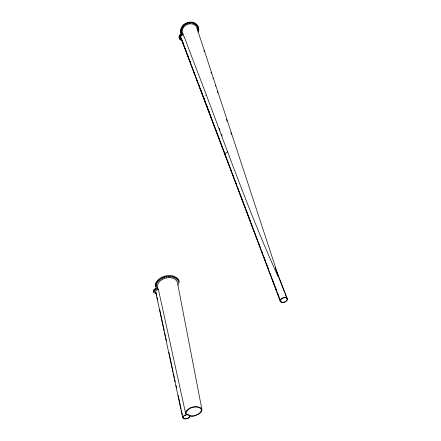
<?xml version="1.0" encoding="UTF-8"?>
<svg xmlns="http://www.w3.org/2000/svg" width="441" height="441" viewBox="0 0 441 441"><rect width="100%" height="100%" fill="white"/><g stroke="black" fill="none" stroke-linecap="round" stroke-linejoin="round"><path stroke-width="0.66" d="M182.706 417.732C182.679 415.929 184.812 415.146 186.267 414.794L185.49 412.688C187.706 407.065 196.262 404.943 201.19 408.173L201.912 409.491L201.752 411.018L200.738 412.589L198.979 414.038L194.051 415.995L190.06 416.249L188.919 417.836L186.775 418.774L184.051 418.807L182.706 417.732L155.684 291.981L155.734 291.269L156.632 290.106L158.672 289.274M154.069 291.997L154.857 291.848M181.565 30.192L181.135 30.495L181.019 30.104M154.372 290.862L155.16 290.713M181.56 31.509L181.13 31.813L181.014 31.427M181.835 28.869L181.317 29.128L181.455 28.665M154.433 293.045L155.221 292.89M182.348 27.585L181.918 27.888L181.874 27.425M155.155 289.042L155.436 288.728M155.298 289.809L156.086 289.66L155.943 288.894M155.888 285.762L156.026 286.622L156.82 286.474M156.296 284.043L157.095 283.888M155.408 293.833L156.191 293.684M156.395 287.835L157.183 287.681M157.74 280.73L158.032 280.41M157.09 288.938L157.878 288.789L157.729 288.017M157.889 281.496L158.688 281.347M186.488 23.566L185.909 23.748L186.317 23.351M159.129 280.344L159.929 280.189M160.618 279.313L161.417 279.164M162.31 278.442L163.109 278.288M194.327 23.56L194.784 23.82L194.751 23.351M166.081 277.279L166.88 277.124M197.54 27.562L197.794 27.882L198.125 27.562M197.761 28.841L198.015 29.156L198.345 28.841M168.043 277.02L168.842 276.871L168.683 276.105M169.972 276.998L170.772 276.849M171.819 277.202L172.613 277.053M173.511 277.632L174.311 277.483M203.731 97.615L203.902 98.547M176.257 279.098L177.05 278.949M177.888 281.209L178.677 281.06M177.866 285.002L178.655 284.853M178.214 282.427L179.007 282.279M178.208 283.706L178.996 283.557M182.943 417.583L183.059 416.899C184.332 414.953 188.505 413.691 189.806 416.117C189.183 419.137 182.585 420.273 182.651 416.238M184.046 25.374L183.539 25.539L183.682 25.071M179.399 36.829L179.614 37.231L179.911 36.829M181.791 32.877L181.201 32.882M180.176 38.113L179.674 38.273L179.719 37.865M180.887 39.006L180.297 39.012M189.338 22.745L188.825 22.904L188.969 22.436M192.265 22.745L191.675 22.745M195.622 24.624C196.284 25.556 195.716 24.161 195.969 24.509M197.11 26.273L197.524 26.614L197.386 26.135M198.301 30.247L197.8 30.407M155.91 284.395L155.993 285.349L156.787 285.195M160.474 278.447L160.756 278.227M162.167 277.576L162.448 277.356M185.165 24.509C184.068 25.275 186.218 24.652 184.625 24.52M187.849 23.169C186.758 23.941 188.908 23.312 187.309 23.18M190.275 22.441L190.826 22.53L190.308 22.789M179.73 35.605L179.685 36.019L180.143 35.947M182.254 34.161C181.168 34.916 183.296 34.304 181.72 34.161M193.627 23.169C192.53 23.941 194.679 23.307 193.075 23.18M159.047 279.39L159.41 279.23M165.992 276.325L166.681 276.275M180.551 34.541C181.471 35.732 179.559 35.501 180.97 34.977M164.157 276.722L164.752 276.75M205.638 95.41L205.969 95.344M197.805 31.647L198.174 31.857L197.739 32.154M181.868 40.153L181.505 39.855L181.924 39.651M182.822 26.151C181.94 27.122 183.583 26.002 183.202 26.675C183.142 27.706 182.089 26.35 183.142 26.603M179.983 37.149C178.655 37.303 180.722 38.042 179.856 36.757M181.615 30.423C180.275 30.572 182.354 31.328 181.483 30.032M181.604 31.741C180.27 31.895 182.342 32.645 181.471 31.35M181.879 29.1C180.54 29.249 182.618 30.005 181.747 28.709M182.392 27.811C181.053 27.965 183.136 28.72 182.265 27.425M186.537 23.786C185.192 23.935 187.282 24.702 186.405 23.401M190.881 22.75C189.531 22.904 191.62 23.665 190.738 22.37M197.717 26.581C196.377 26.736 198.456 27.485 197.574 26.195M198.185 27.783C196.846 27.943 198.93 28.687 198.042 27.403M194.977 23.781C193.632 23.935 195.716 24.69 194.834 23.395M192.331 22.871C190.986 23.02 193.075 23.781 192.193 22.485M197.006 25.49C195.666 25.65 197.75 26.394 196.868 25.109M196.432 25.523L196.923 25.181M157.735 282.593L156.935 282.742L156.787 281.975M215.346 85.659L215.572 86.16M164.951 277.604L164.146 277.753L163.991 276.987M175.805 278.122L175.011 278.271L174.84 277.505M178.021 279.941L177.227 280.09L177.061 279.324M212.904 78.018L213.113 78.531M275.416 268.012L287.229 298.485M276.639 271.877L278.365 276.331M278.855 277.604L284.522 292.229M285.018 293.502L286.986 298.59M193.125 60.467C221.15 132.328 245.902 205.638 277.78 275.928C280.526 281.066 275.129 267.081 275.399 267.996M219.227 128.314L219.954 130.222M221.404 134.036L222.126 135.949M183.555 35.688L184.062 37.038M182.568 41.454L183.781 44.673M185.242 48.532L185.975 50.461M187.436 54.32L188.164 56.25M190.115 61.398L190.843 63.328M201.074 90.344L201.802 92.274M203.748 97.422L204.481 99.352M206.427 104.495L207.16 106.43M208.621 110.289L209.348 112.218M280.206 299.417L281.182 301.991M181.615 39.376L183.313 43.863M183.798 45.147L188.169 56.702M188.654 57.98L190.837 63.758M191.322 65.042L193.02 69.535M193.505 70.814L195.688 76.591M196.173 77.875L197.871 82.368M198.841 84.931L222.137 146.533M222.622 147.818L225.538 155.513M225.781 156.158L226.994 159.372M227.479 160.656L229.182 165.16M230.158 167.734L231.861 172.233M232.346 173.522L234.05 178.021M235.02 180.595L236.481 184.454M237.693 187.668L239.154 191.526M239.882 193.456L243.289 202.458M243.774 203.748L245.962 209.53M246.453 210.82L248.151 215.318M248.641 216.608L250.83 222.396M251.315 223.681L253.018 228.184M253.988 230.753L255.207 233.973M256.177 236.541L257.88 241.045M258.856 243.614L260.069 246.833M261.53 250.692L262.257 252.621M263.718 256.48L265.664 261.623M266.392 263.553L267.125 265.482M267.61 266.766L268.337 268.696M270.283 273.839L271.987 278.343M272.472 279.627L274.175 284.131M275.145 286.7L276.364 289.919M277.824 293.778L279.037 296.991M280.013 299.566L280.741 301.495M180.904 37.706L244.612 206.239M245.102 207.529L268.442 269.28M268.933 270.57L270.631 275.074M271.606 277.643L280.603 301.446M180.904 38.18L280.366 301.556M184.283 36.84L192.888 59.827M181.312 34.128L181.179 33.736A3.975 3.418 -20.8 0 0 180.171 39.37L180.303 39.762M198.406 32.568L275.862 268.398M203.896 50.528L204.211 51.498M210.991 72.192L211.338 73.239M217.209 91.16L217.76 92.847M226.454 119.373L227.06 121.231M230.786 132.603L231.42 134.538M185.667 413.697L158.562 290.123C152.31 278.166 177.414 271.921 177.888 284.985L201.884 409.364M156.026 292.477L156.748 295.839M157.035 297.184L157.613 299.874M159.642 309.295L164.273 330.816M164.565 332.161L165.573 336.869M165.866 338.214L166.444 340.904M168.903 352.342L173.104 371.846M173.39 373.191L174.404 377.898M174.691 379.243L175.27 381.934M175.998 385.296L176.576 387.986M178.17 395.39L181.064 408.84M181.35 410.185L182.365 414.893M225.263 155.618A3.043 2.282 -21.1 0 1 227.705 151.925M197.303 29.773A7.662 6.604 -22.4 0 0 187.552 24.349A7.662 6.604 -22.4 0 0 183.555 34.911A2.459 2.111 -20.8 0 0 180.964 36.239A2.459 2.111 -20.8 0 0 181.372 38.731M181.284 40.318A3.98 3.423 -20.8 0 1 179.25 36.724A3.98 3.423 -20.8 0 1 182.767 33.632M181.94 35.28A9.2 7.932 -22.4 0 1 188.715 22.612A9.2 7.932 -22.4 0 1 198.456 31.967M198.577 30.462A9.195 7.932 -22.5 0 1 198.312 31.581M181.378 34.155A9.195 7.932 -22.5 0 1 187.21 22.601A9.195 7.932 -22.5 0 1 198.582 28.218M180.926 35.699A2.453 2.111 -20.8 0 1 181.317 35.252M179.741 36.156C180.137 37.154 180.601 35.352 179.741 36.156M179.724 38.417C180.126 39.403 180.59 37.612 179.724 38.417M180.441 39.31C180.832 40.296 181.301 38.505 180.441 39.31M181.345 33.174C181.742 34.178 182.21 32.369 181.345 33.174M183.599 25.666C183.991 26.686 184.47 24.85 183.599 25.666M188.891 23.031C189.283 24.051 189.768 22.21 188.891 23.031M197.904 29.227C198.285 30.231 198.775 28.417 197.904 29.227M197.871 30.545C198.252 31.543 198.742 29.734 197.871 30.545M201.35 409.7L201.146 411.166C199.15 414.364 192.756 417.721 189.514 415.19C188.164 414.463 185.975 415.141 186.052 412.859C187.794 407.39 196.113 405.367 200.699 408.432L201.35 409.7M155.789 283.105L155.425 284.781L155.728 287.168C155.254 276.32 174.763 271.937 179.3 281.656C175.876 271.849 159.576 274.831 155.789 283.105M154.036 289.671L153.573 290.735L153.749 292.554L154.179 290.437L156.39 288.662L156.246 287.89L154.036 289.671M281.926 302.46A3.776 2.293 -19.9 0 0 287.427 299.257A3.776 2.293 -19.9 0 0 282.019 298.32A3.776 2.293 -19.9 0 0 281.926 302.46M282.058 302.289A3.511 2.133 -19.9 0 0 287.174 299.307A3.511 2.133 -19.9 0 0 282.146 298.436A3.511 2.133 -19.9 0 0 282.058 302.289"/></g></svg>
